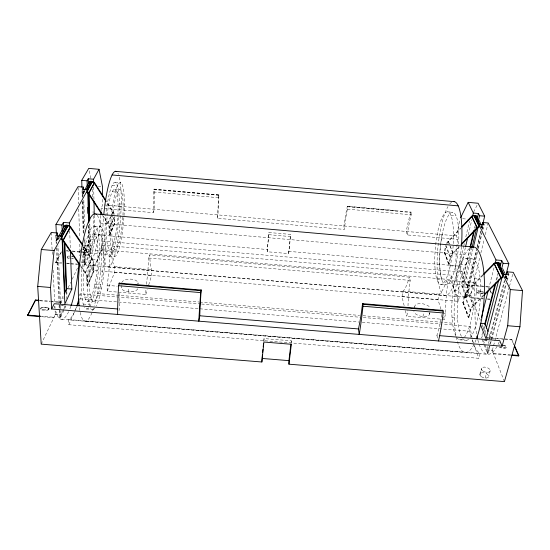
<?xml version="1.0" encoding="UTF-8"?>
<svg xmlns="http://www.w3.org/2000/svg" width="550" height="550" viewBox="0 0 550 550"><rect width="100%" height="100%" fill="white"/><g stroke="black" fill="none" stroke-linecap="round" stroke-linejoin="round"><path stroke-width="0.41" stroke-dasharray="2.75 2.06" d="M128.453 291.913L128.466 287.265M448.752 264.399L444.263 252.237L445.658 245.712L450.209 257.73L448.91 264.536L450.725 257.771A10.12 8.532 -18.6 0 1 453.118 253.413L459.635 246.586M81.077 249.012L111.348 251.604L110.041 254.726A53.907 10.134 -84.8 0 1 107.14 285.347L107.209 291.225L145.819 294.456L145.908 288.606M81.18 266.379L85.525 272.738A12.238 10.079 20.4 0 1 87.374 278.204L87.333 285.842L86.976 285.581L93.335 271.061L93.177 263.814A11.254 9.364 20.9 0 0 91.493 258.741L83.435 246.758M148.706 284.962L151.594 275.461L151.697 269.775A47.891 5.796 -85.3 0 1 149.744 254.891L409.296 277.118L410.183 280.383A53.075 11.426 -85.5 0 0 407.983 306.357M87.567 285.608L93.906 271.164L93.754 263.869A11.846 9.859 20.9 0 0 91.981 258.521L83.93 246.538M217.326 218.281L217.931 214.906A68.124 3.348 -85.1 0 0 218.907 195.291L218.907 194.906L218.563 197.711A47.754 2.324 -85.2 0 1 217.326 218.281L344.348 229.419A47.444 5.734 -84.9 0 1 347.387 209.137L347.421 206.284L347.263 206.69A67.671 8.257 -85 0 0 343.86 225.968L344.348 229.419M483.127 275.192L467.679 290.792A11.014 9.041 -17.2 0 0 465.025 295.412L463.004 302.582L464.468 295.364A11.591 9.515 -17.2 0 1 467.259 290.496L483.292 274.292M506.392 347.27L506.495 347.146M109.629 228.181L114.689 216.817L114.73 223.534L109.656 235.125L109.629 228.181A10.869 9.274 22.6 0 0 108.061 223.156L103.483 216.074M218.907 195.291L153.801 189.619L153.553 191.943A47.912 6.428 -85.3 0 1 153.216 212.664L103.716 208.319M138.009 284.089L138.05 282.782M121.66 287.705L121.756 285.532M263.911 341.337L264.041 338.573L291.314 340.808L291.335 342.891M267.176 251.749L268.923 232.512L290.531 234.396L290.551 236.569L288.654 253.598L267.176 251.749L268.923 232.512M67.183 257.407L67.155 256.939M263.787 341.055L264.041 338.573M429.784 312.757L429.653 314.036L429.962 312.304M288.654 253.598L290.531 234.396M48.909 308.639L48.861 309.059L48.895 308.296L48.936 309.127M291.019 343.289L291.314 340.808M414.528 307.842L414.741 306.57M404.154 305.656L401.954 296.656L403.033 291.122A47.314 9.082 -84.7 0 0 409.296 277.118M218.914 195.023L153.938 189.234L153.801 189.619M476.582 333.926A52.896 16.143 -85.6 0 1 477.194 286.11L475.826 282.81L446.607 280.308L447.762 283.594A52.972 14.08 -85.6 0 0 445.548 313.768L444.263 319.44L406.752 316.298L407.894 310.606M483.333 295.281L473.082 305.491A11.969 9.714 -16.7 0 0 470.181 310.454L468.641 317.831L470.759 310.502A11.371 9.233 -16.7 0 1 473.516 305.786L483.161 296.182M476.506 291.692L476.609 291.266M422.936 316.58L423.892 312.077M449.261 264.344L444.751 252.23L446.16 245.761L450.725 257.771M440.983 309.176L437.965 299.702L439.175 294.188A47.231 11.186 -84.6 0 0 446.607 280.308M475.826 282.81A47.169 12.836 -84.5 0 1 459.573 291.528A47.169 12.836 -84.5 0 1 457.827 239.367L456.376 235.854L459.876 220.144M458.294 301.324L450.457 279.613L451.461 275.179L101.812 245.149A48.029 9.467 -85.5 0 1 92.689 265.623L92.792 270.38L458.294 301.324L459.367 296.746A47.183 12.533 -84.6 0 1 451.461 275.179M470.353 248.05L461.752 284.749L462.708 287.251L467.603 287.671L459.147 266.09L463.739 246.056M463.932 245.224L464.317 243.554M465.85 236.878L469.487 221.018M459.848 271.487L464.276 271.865L469.267 284.405L464.723 284.013L459.848 271.487L465.438 247.28M468.332 234.754L471.797 219.732M469.851 248.009L461.271 284.707L466.132 297.495L466.634 297.536L477.654 251.584M474.533 227.989L474.925 226.325M474.953 228.422L475.337 226.765M462.708 287.251L471.907 248.16M464.723 284.013L473.138 248.401M466.62 285.168L466.723 284.742L488.606 286.612L489.926 289.63M466.634 297.536L465.637 294.924L476.362 249.982M477.152 246.654L480.927 230.849M481.724 227.514L482.116 225.851M467.603 287.671L476.933 248.6M477.132 247.768L481.099 231.144M481.896 227.817L482.494 225.321M466.132 297.495L477.063 251.831M477.861 248.511L481.635 232.739M478.376 248.559L481.958 233.613M482.859 229.859L484.062 224.847M480.494 320.547L470.614 295.343L479.875 257.084M480.886 252.924L484.11 239.621M485.313 234.63L488.132 222.984M466.723 284.742L467.706 287.244L462.811 286.825L465.74 294.491L470.717 294.91L471.639 297.956L483.292 298.946M483.333 293.205A2.062 0.942 13.6 0 1 481.855 293.556L478.892 293.301A2.062 0.949 13.5 0 1 476.499 292.105A2.062 0.949 13.5 0 1 478.053 291.252L478.156 290.826L481.106 291.074A2.062 0.942 13.6 0 1 483.333 292.002M471.047 336.641L469.081 331.21L470.264 326.446L442.881 324.156M478.892 293.301L479.002 292.875A2.062 0.942 13.5 0 1 476.609 291.679A2.062 0.942 13.5 0 1 478.156 290.826M483.285 292.504A2.062 0.942 13.6 0 0 481.002 291.5L481.106 291.074M481.855 293.556L481.965 293.123A2.062 0.942 13.6 0 0 483.326 292.882M488.606 286.612L488.496 287.038L447.762 283.594M488.606 289.08L494.299 266.619M407.282 234.939A47.293 9.68 -84.7 0 1 411.194 214.796L411.118 211.949L410.843 212.334A67.451 13.949 -84.9 0 0 406.257 231.447L407.282 234.939L457.827 239.367M490.229 370.631L488.696 376.303M482.611 332.441L481.332 337.418L481.869 337.459L482.728 334.146M483.422 329.292L484.316 325.813M496.038 280.239L497.743 273.611M484.007 329.182L484.646 326.686M496.808 279.503L497.888 275.316M484.997 333.094L486.076 328.934M74.415 312.091A53.982 11.962 -84.7 0 1 68.654 319.571L68.86 324.713L478.871 358.311L480.143 353.389A52.91 15.771 -85.6 0 1 474.107 345.097M489.17 338.532L504.481 280.369M505.354 277.042L505.787 275.385M479.93 374.034L481.422 368.376M479.957 375.018L481.449 369.353M484.062 344.596L487.403 353.375L487.96 353.416L486.716 350.144L488.235 344.376M488.455 343.551L489.541 339.433M489.754 338.607L504.962 280.913M505.835 277.613L506.268 275.962M487.403 353.375L489.596 345.084M489.809 344.272L506.014 283.064M487.96 353.416L506.399 283.889M507.272 280.576L508.812 274.78M504.426 381.618L492.271 350.604L509.252 287.176M509.472 286.351L513.219 272.346M485.231 378.029L486.75 372.343M486.956 340.897L483.058 340.574L483.182 340.113L486.832 349.683L492.394 350.144L493.556 353.877L511.143 355.321M499.235 347.146A2.331 1.169 15.9 0 0 501.366 347.916L501.497 347.456L504.804 347.731A2.331 1.162 16 0 0 506.467 346.631A2.331 1.162 16 0 0 503.731 345.173L501.263 344.967M503.731 345.173L503.607 345.634A2.331 1.162 16 0 1 506.337 347.091A2.331 1.162 16 0 1 504.673 348.191L501.366 347.916M504.673 348.191L504.804 347.731M513.673 344.506L511.796 339.481L487.417 337.452L488.029 339.013M93.906 271.164L87.546 285.718M218.873 194.92L154.028 189.111L154.131 189.544A68.351 9.268 -85.2 0 1 154.385 209.323L153.216 212.664M145.819 294.456L147.262 289.706M146.451 284.336A53.804 7.315 -84.9 0 0 148.727 258.032L149.744 254.891M118.972 310.647L119.508 309.127A53.831 8.119 -84.8 0 1 119.233 291.981M107.209 291.225L114.572 272.326L114.531 266.619A47.974 8.023 -85.4 0 1 111.348 251.604M444.744 252.244L444.269 252.264M109.698 234.994L114.737 223.486M109.168 234.953L114.221 223.444L114.173 216.769L109.099 228.14L109.175 234.967L109.656 235.125M68.86 324.713L76.663 306.989M79.599 300.327L80.252 298.843L80.101 293.879L200.743 303.951M92.792 270.38L101.881 249.748L101.812 245.149M87.374 278.204L93.754 263.869M86.976 285.56L86.776 278.156L93.177 263.814M86.776 278.156A11.626 9.57 20.4 0 0 85.016 272.958L91.493 258.741M109.099 228.14A10.326 8.814 22.6 0 0 107.601 223.362L111.368 215.098M111.705 214.349L112.736 212.094L106.397 202.159M85.525 272.738L91.981 258.521M108.061 223.156L111.815 214.899M112.152 214.149L113.176 211.894L106.384 201.245M56.396 247.885L59.648 318.202L60.232 318.251L66.578 304.576M83.861 247.129L84.356 265.093L84.879 265.134L90.496 253.021L89.781 222.131M63.552 309.286L61.078 314.6L55.282 314.126L53.818 317.721L40.253 316.607M63.903 308.529L65.319 305.491M59.648 318.202L61.098 315.088L57.97 245.836M84.356 265.093L85.511 262.611L84.844 237.738M83.6 247.197L83.813 254.911L88.887 255.344L89.994 252.972L89.306 223.802M94.765 240.048L90.186 239.656L84.501 251.494L89.217 251.9L94.765 240.048L94.27 215.208M60.342 303.545L61.043 302.067L50.861 301.221M80.719 251.742L84.934 252.099L83.799 254.464L88.88 254.897L85.498 262.164L81.07 261.786M41.202 344.135L55.302 314.607L55.007 308.619M60.761 303.181L63.346 297.763M68.152 287.705L70.737 282.288M72.215 279.194L77.756 267.589M83.813 254.911L93.555 234.513L93.129 214.032M63.126 296.051L59.558 303.497L60.232 318.251M80.465 250.257L79.544 252.12A53.996 12.368 -84.7 0 1 79.413 255.764M101.007 211.399A48.042 9.79 -85.5 0 0 101.152 208.099L102.774 204.792L102.685 198.777M114.709 223.582L114.221 223.479M473.612 212.025L477.352 204.71M61.614 263.161L55.756 262.666L55.736 262.212L61.779 250.91M55.756 262.666L61.792 251.35M59.867 237.091L59.036 238.583A3.156 2.626 23.8 0 0 56.079 241.031L58.176 237.284M84.377 190.561L82.39 194.109A2.798 2.406 26.5 0 1 84.645 191.861M56.843 240.268L58.389 237.511M83.084 193.407L84.597 190.699M58.788 237.339L56.691 241.079A2.523 2.104 23.8 0 1 59.056 239.126M82.981 195.862L82.933 194.157L84.92 190.609M56.265 240.013L58.472 236.081M82.576 193.174L84.597 189.571M93.878 271.226L93.335 271.074M446.545 243.347A10.354 8.807 -19.2 0 1 448.099 241.216L460.439 228.133M446.999 243.512A9.831 8.36 -19.2 0 1 448.477 241.484L460.817 228.408M450.209 257.73A10.649 8.986 -18.6 0 1 452.732 253.137L458.652 246.929M465.575 297.254L86.57 265.086M55.302 314.607L61.098 315.088M486.716 350.144L492.271 350.604M40.226 316.119L53.797 317.233M493.68 353.416L510.434 354.791M68.654 319.571L480.143 353.389M85.924 321.186L464.234 352.275M61.621 319.303L487.224 354.283M94.944 284.157L100.643 284.639M107.14 285.347L117.253 286.199M443.836 313.624L445.548 313.768M95.851 287.843L101.502 288.317M452.038 317.701L457.497 318.154M97.247 293.501L198.949 301.998M199.801 302.067L359.618 315.418M363.034 315.707L454.479 323.345M201.596 304.019L359.886 317.233M363.309 317.515L442.028 324.087M84.686 297.041L90.723 297.543M80.252 298.843L199.038 308.729M199.897 308.804L358.848 322.032M362.264 322.314L469.081 331.21M87.251 301.159L93.665 301.675M39.82 300.3L50.009 301.146M83.222 304.047L89.299 304.549M39.848 300.781L50.036 301.627M50.882 301.696L61.071 302.541L61.043 302.067M66.715 303.009L67.279 303.057M487.293 337.913L504.103 339.302M504.941 339.377L511.665 339.934M441.657 314.49A53.047 12.189 -85.5 0 1 436.872 335.431L438.57 335.576M62.068 305.222L63.697 305.36M485.519 340.312L487.08 340.436M59.654 305.504L65.34 305.972M86.171 308.901L92.957 309.457M459.463 339.797L466.352 340.374M43.718 307.134L47.156 307.416A2.386 1.217 -4.1 0 1 48.847 308.818A2.386 1.217 -4.1 0 1 45.939 309.843L42.481 309.554A2.386 1.217 -4.2 0 1 40.796 308.151A2.386 1.217 -4.2 0 1 43.718 307.134L43.746 307.615A2.386 1.217 -4.2 0 0 40.824 308.639A2.386 1.217 -4.2 0 0 42.508 310.042L45.966 310.324A2.386 1.217 -4.1 0 0 48.874 309.299A2.386 1.217 -4.1 0 0 47.183 307.897L43.746 307.615M109.711 249.205L114.971 249.652M101.881 249.748L450.457 279.613M112.702 251.817L117.838 252.258M436.947 279.586L441.925 280.012A36.458 9.013 -84.6 0 1 442.592 232.347M66.392 250.518L68.076 250.663M72.291 251.02L79.874 251.666M66.412 250.958L68.936 251.178M72.304 251.46L79.888 252.113M80.396 252.196L110.041 254.726M148.727 258.032L410.183 280.383M109.086 256.121L114.345 256.568M440.866 284.453L445.961 284.886M71.28 256.142L72.82 256.272L72.834 256.719L71.301 256.589M478.053 291.252L481.002 291.5M92.331 259.38L97.446 259.82M454.286 290.214L459.223 290.634M69.444 255.991A2.111 0.976 -1.9 0 0 67.176 256.871A2.111 0.976 -1.9 0 0 68.764 257.943L71.081 258.136M479.002 292.875L481.965 293.123M81.084 262.233L85.511 262.611M465.637 294.924L470.614 295.343M114.531 266.619L151.697 269.775M403.033 291.122L439.175 294.188M55.736 262.212L61.593 262.707M66.605 263.134L69.953 263.416M70.785 263.491L77.474 264.055M471.742 297.529L483.402 298.519M487.568 298.87L490.064 299.083M108.103 266.97L445.115 295.577M66.626 263.587L69.967 263.869M70.806 263.938L77.488 264.509M487.458 299.303L489.954 299.516M114.572 272.326L151.594 275.461M401.954 296.656L437.965 299.702M268.826 234.678L290.551 236.569M100.079 223.066L464.777 254.781M94.614 226.146L100.506 226.662M465.857 258.363L471.543 258.857M460.02 264.199L465.568 264.674M93.521 233.839L99.804 234.403M93.555 234.513L267.279 249.514M288.647 251.364L459.147 266.09M450.285 265.746L455.586 266.207M102.657 241.099L457.676 271.666M85.346 245.259L91.527 245.795M474.258 278.644L480.212 279.153M115.108 182.242L120.374 182.717M447.542 211.826L452.643 212.279M112.159 185.247L117.528 185.721M450.842 215.332L456.039 215.792M395.237 210.54L347.421 206.284M347.476 206.422L411.194 212.08M347.263 206.69L411.338 212.534M98.354 186.388L100.849 186.615M462.646 218.708L467.466 219.134M153.553 191.943L218.563 197.711M347.387 209.137L411.194 214.796M114.606 189.207L120.024 189.695A30.092 5.129 -85.4 0 1 120.608 235.654A30.092 5.129 -85.4 0 1 111.856 233.667A30.092 5.129 -85.4 0 1 120.024 189.695M112.207 191.744L117.556 192.218M119.309 203.919L124.355 204.366M104.466 204.937L456.376 235.854M118.058 206.704L123.145 207.151M101.152 208.099L102.857 208.244M80.671 266.606L85.016 272.958M102.568 215.572L107.601 223.362M481.099 225.651L482.955 229.467A2.736 2.324 -22.2 0 0 481.284 226.916M505.629 276.011L507.478 279.806A3.08 2.523 -20 0 0 505.209 276.966M481.078 225.837L482.137 228.016M505.505 276.024L506.584 278.238M480.583 225.603L481.69 227.893M505.409 276.719L506.887 279.757A2.468 2.014 -20 0 0 505.251 277.509M505.677 274.918L507.1 277.908M480.934 224.228L482.591 227.714M490.256 290.386L491.583 293.404M511.796 339.481L514.133 344.816M490.153 290.812L491.473 293.831M488.943 333.795L491.129 339.281M482.034 324.486L486.049 334.723M448.477 241.484L450.024 245.458M450.333 246.256L453.118 253.413M467.679 290.792L473.516 305.786M448.099 241.216L452.732 253.137M467.259 290.496L473.082 305.491M481.938 339.013L483.759 343.798M465.025 295.412L470.759 310.502M464.468 295.364L470.181 310.454M463.368 302.369L469.019 317.611M444.263 252.154L448.752 264.296M462.811 302.321L468.442 317.563M462.811 302.431L468.449 317.673M472.168 339.749L478.871 358.311M443.506 317.068L444.263 319.44M436.872 335.431L438.501 340.966M405.357 310.571L406.752 316.298M89.272 170.885L90.908 178.379M40.776 309.155L40.748 308.674M42.481 309.554L42.508 310.042M45.939 309.843L45.966 310.324M47.156 307.416L47.183 307.897M51.26 232.485L52.353 254.726M53.116 270.126L54.718 302.631M54.883 306.054L54.966 307.766M56.526 237.277L56.808 243.65M57.008 247.94L59.537 302.94M55.832 235.751L56.265 245.101M57.585 237.284L57.743 240.708M66.797 291.163L67.004 296.257M66.261 291.864L66.543 298.726M68.764 257.943L68.784 258.39A2.111 0.983 -1.9 0 1 67.189 257.317A2.111 0.983 -1.9 0 1 69.465 256.438M69.678 230.649L70.345 248.683M78.079 187.509L78.574 203.816M78.733 208.966L79.592 237.284M79.798 244.152L80.032 251.873M84.934 252.099L84.941 252.546M83.146 201.85L83.944 230.924M84.198 240.336L84.879 265.134M82.259 189.282L82.486 197.526M82.589 201.211L83.483 233.578M82.026 190.63L82.211 197.491M82.335 201.774L83.215 233.482M83.573 190.561L83.689 194.851M83.827 200.001L84.611 229.157M88.584 225.514L89.217 251.9M88.158 225.363L88.887 255.344M92.606 189.289L92.771 196.969M93.074 211.475L93.108 213.18M93.699 186.945L93.954 199.794M461.402 246.654A47.218 11.667 -84.6 0 1 447.549 294.8A47.218 11.667 -84.6 0 1 437.085 263.574A47.218 11.667 -84.6 0 1 447.975 206.58M449.797 203.94A47.218 11.667 -84.6 0 1 451.626 202.249M117.872 173.209A47.994 8.504 -85.4 0 1 118.387 174.322M119.295 177.251A47.994 8.504 -85.4 0 1 118.635 235.854A47.994 8.504 -85.4 0 1 106.542 265.932A47.994 8.504 -85.4 0 1 103.647 216.178M73.617 258.438A2.111 0.983 -1.8 0 1 71.864 258.651L71.851 258.204A2.111 0.983 -1.8 0 0 73.604 257.991M82.933 194.157A2.234 1.925 26.5 0 1 84.583 192.369M113.176 211.894A10.56 9.082 23.2 0 1 114.297 214.301M112.736 212.094A10.031 8.628 23.2 0 1 113.802 214.383M501.497 347.456A2.331 1.169 15.9 0 1 500.349 347.201M499.111 345.104A2.331 1.169 15.9 0 1 499.833 344.905M481.243 227.418A2.186 1.856 -22.2 0 1 482.481 228.992M89.726 305.944A41.628 7.975 -84.8 0 1 92.276 242.44A41.628 7.975 -84.8 0 1 104.899 242.708A41.628 7.975 -84.8 0 1 96.133 306.082M94.841 308.082A41.628 7.975 -84.8 0 1 90.654 307.993M83.676 305.442A41.642 8.284 -84.7 0 1 86.171 241.691A41.642 8.284 -84.7 0 1 99.254 242.667A41.642 8.284 -84.7 0 1 90.145 305.931M88.839 307.78A41.642 8.284 -84.7 0 1 84.645 307.498M455.984 336.27A40.892 11.034 -85.6 0 1 456.473 273.439A40.892 11.034 -85.6 0 1 473.873 274.986A40.892 11.034 -85.6 0 1 464.585 337.033M462.908 338.834A40.892 11.034 -85.6 0 1 457.167 338.106M461.409 336.38A40.886 11.323 -85.6 0 1 462.076 273.481A40.886 11.323 -85.6 0 1 479.834 275.722A40.886 11.323 -85.6 0 1 470.422 337.521M468.696 339.309A40.886 11.323 -85.6 0 1 462.983 338.772M476.025 339.838A52.951 14.678 -85.6 0 1 454.561 324.466A52.951 14.678 -85.6 0 1 469.019 248.792M97.274 215.359A53.934 10.746 -84.7 0 1 101.764 253.131A53.934 10.746 -84.7 0 1 94.339 305.635M93.541 308.241A53.934 10.746 -84.7 0 1 79.289 306.976M499.214 341.997A52.896 16.143 -85.6 0 1 479.359 344.864M478.589 342.595A52.896 16.143 -85.6 0 1 477.888 340.127M473.351 342.952A52.91 15.771 -85.6 0 1 472.45 339.79M472.044 338.085A52.91 15.771 -85.6 0 1 470.264 326.446M80.101 293.879A53.982 11.962 -84.7 0 1 79.716 295.536M76.45 306.989A53.982 11.962 -84.7 0 1 75.295 310.042M70.799 306.405A53.996 12.368 -84.7 0 1 69.898 308.791M68.661 311.637A53.996 12.368 -84.7 0 1 55.811 311.403M54.945 307.856A53.996 12.368 -84.7 0 1 54.691 306.536M100.767 215.566A48.042 9.79 -85.5 0 1 91.912 260.274A48.042 9.79 -85.5 0 1 81.771 254.148M429.598 312.957A8.078 4.029 12.3 0 1 422.792 316.566A8.078 4.029 12.3 0 1 413.861 311.486M121.736 282.638A8.223 4.118 -0.2 0 1 131.127 279.139A8.223 4.118 -0.2 0 1 137.981 283.855M137.816 288.778A8.195 4.139 -0.3 0 1 128.294 291.899A8.195 4.139 -0.3 0 1 121.743 287.265M414.865 307.312A8.099 4.001 12.2 0 1 420.784 303.6A8.099 4.001 12.2 0 1 430.286 307.849M121.179 239.601A37.049 6.318 -85.4 0 0 120.56 182.751A37.049 6.318 -85.4 0 0 110.454 236.589A37.049 6.318 -85.4 0 0 121.179 239.601M116.126 239.161A37.063 6.566 -85.4 0 0 115.301 182.284A37.063 6.566 -85.4 0 0 104.974 236.115A37.063 6.566 -85.4 0 0 116.126 239.161M449.893 267.438A36.472 8.772 -84.6 0 0 447.693 211.839A36.472 8.772 -84.6 0 0 434.851 265.134A36.472 8.772 -84.6 0 0 449.893 267.438M455.187 267.891A36.465 9.006 -84.6 0 0 452.801 212.293A36.465 9.006 -84.6 0 0 439.739 265.554A36.465 9.006 -84.6 0 0 455.187 267.891M115.521 235.221A30.099 5.328 -85.4 0 0 114.764 189.228A30.099 5.328 -85.4 0 0 106.425 233.2A30.099 5.328 -85.4 0 0 115.521 235.221M100.189 286.825A33.804 6.476 -84.8 0 0 99.88 234.424A33.804 6.476 -84.8 0 0 89.313 282.803A33.804 6.476 -84.8 0 0 100.189 286.825M94.483 286.344A33.818 6.724 -84.7 0 0 93.988 233.915A33.818 6.724 -84.7 0 0 83.167 282.288A33.818 6.724 -84.7 0 0 94.483 286.344M482.921 371.023A4.572 2.42 16.3 0 0 490.153 371.058A4.572 2.42 16.3 0 0 484.289 367.063A4.572 2.42 16.3 0 0 482.921 371.023M481.415 376.709A4.551 2.434 16.5 0 0 488.62 376.729A4.551 2.434 16.5 0 0 482.79 372.714A4.551 2.434 16.5 0 0 481.415 376.709"/><path stroke-width="0.82" d="M57.544 236.431L57.393 233.014L51.26 232.485L41.312 249.494L37.709 286.413L41.202 344.135L261.869 361.989L262.006 359.157M82.981 245.128L70.661 226.806A3.053 2.564 24.4 0 0 68.069 225.301L54.099 250.587L50.524 287.485L51.631 308.997L502.095 346.218L507.705 325.731L510.283 289.561L502.899 274.271L508.812 274.78L507.354 271.844L513.219 272.346L522.5 290.606L519.949 326.755L504.426 381.618L288.936 364.183L288.929 360.635L290.916 344.114M117.645 314.449A74.552 11.007 -84.8 0 1 118.614 285.697L119.323 282.92L119.515 283.484M200.709 292.593L201.121 289.809L201.114 291.184A53.632 2.929 -85 0 0 199.767 315.776L198.798 321.159A74.278 3.974 -85 0 1 200.709 292.593L118.614 285.697M362.973 306.226L362.78 303.401L362.409 304.748A53.24 7.219 -85.3 0 1 358.442 328.934L359.219 334.414A73.748 9.797 -85.4 0 0 362.973 306.226L443.149 312.964A73.487 16.534 -85.5 0 1 438.501 340.966M262.453 354.31L262.041 358.449L288.929 360.635M262.625 352.653L262.955 349.339M263.209 346.851L263.539 343.544M261.869 361.989L263.883 342.024L291.342 344.272L288.936 364.183M465.63 246.441L467.555 238.095M472.567 216.391L473.337 213.049L468.174 202.352L478.101 203.246L484.674 216.178L482.687 224.489M470.051 247.177L473.949 230.491M470.491 247.472L474.561 230.079M477.283 218.481L478.445 213.51L473.337 213.049M472.106 247.328L476.609 228.202M478.562 219.883L479.545 215.724L478.445 213.51M473.33 247.569L478.809 224.379L484.062 224.847L482.914 222.523L488.132 222.984L508.853 263.752L506.007 274.553M482.316 225.019L482.914 222.523M481.429 317.364L487.974 291.576M495.144 263.292L495.99 259.964L478.809 224.379M484.743 324.156L494.973 284.384M485.072 325.043L495.962 282.776M500.431 265.43L501.71 260.459L495.99 259.964M486.289 328.103L498.788 279.881M501.799 268.242L503.092 263.251L501.71 260.459M502.899 274.271L486.042 338.862L480.253 323.971M506.701 274.312L507.354 271.844M511.981 355.396L518.678 355.946L518.815 355.479L514.47 345.572M76.993 306.247L78.953 301.806M70.434 251.261L71.83 289.039L64.859 303.93L62.006 236.287L55.832 235.751L57.393 233.014M64.199 293.817L66.694 288.613L71.83 289.039M51.631 308.997L54.23 303.717L117.81 308.983M460.618 217.724L468.174 202.352M40.253 316.607L27.534 315.562L35.578 299.949L38.974 300.231M27.534 315.562L35.578 299.949M80.19 265.904L62.824 240.494L70.166 227.033A2.441 2.056 24.4 0 0 68.083 225.83L66.529 225.692A2.441 2.049 24.5 0 0 64.364 226.841M102.114 214.864L88.378 193.621L94.167 182.999A2.173 1.884 27.1 0 0 92.338 181.899L90.956 181.775A2.173 1.884 27.2 0 0 89.011 182.834M80.218 264.969L63.339 240.261L70.661 226.806M102.568 214.658L88.839 193.401L94.614 182.792A2.716 2.351 27.1 0 0 92.324 181.417L90.942 181.294A2.716 2.351 27.2 0 0 88.351 183.48L84.776 189.853M61.903 237.022L68.083 225.83M87.656 190.376L92.338 181.899M69.52 226.359L69.396 222.922L92.324 181.417M93.61 182.662L93.541 179.238L99.034 169.304L88.729 168.382L81.737 180.345L81.929 187.206M60.72 236.136L66.529 225.692M86.24 190.245L90.956 181.775M60.28 236.342L66.509 225.163L68.069 225.301M86.233 189.75L90.942 181.294M58.596 236.534L63.635 227.549L63.429 222.406L69.396 222.922M62.198 230.972L61.944 225.005L63.429 222.406M56.327 233.008L55.935 224.482L78.052 186.649L83.483 187.131L82.259 189.282L87.718 189.771L88.522 222.963M87.196 185.962L87.072 180.819L88.241 178.771L93.541 179.238M461.608 226.882L471.604 216.294A2.654 2.276 -22.8 0 1 474.045 215.359L475.379 215.476A2.654 2.269 -22.9 0 1 477.386 218.027M461.993 227.157L471.982 216.569A2.124 1.815 -22.8 0 1 473.935 215.82L475.269 215.944A2.124 1.815 -22.9 0 1 476.864 217.161M461.024 244.447L477.008 227.693A2.736 2.324 -22.2 0 1 479.105 226.731M461.409 244.722L477.4 227.975A2.186 1.856 -22.2 0 1 479.078 227.205M483.89 273.687L493.989 263.484A2.984 2.468 -20.5 0 1 496.746 262.467L498.238 262.597A2.984 2.468 -20.5 0 1 500.445 265.375M483.718 274.587L494.409 263.787A2.386 1.973 -20.5 0 1 496.616 262.976L498.107 263.106A2.386 1.973 -20.5 0 1 499.833 264.289M484.536 294.085L500.816 277.874A3.08 2.523 -19.9 0 1 503.195 276.829M483.766 295.584L501.249 278.183A2.468 2.021 -19.9 0 1 502.961 277.365M27.5 315.067L40.226 316.119M512.112 354.929L518.815 355.479M118.938 283.786L200.936 290.682M362.993 304.315L443.08 311.053A1.863 0.461 -85.8 0 1 443.149 312.964M480.776 323.256L484.887 323.599L488.008 331.444M37.709 286.413L50.524 287.485M507.705 325.731L519.949 326.755M35.606 300.431L39.002 300.712M199.767 315.776L358.442 328.934M439.422 335.644L499.785 340.649L502.095 346.218M41.312 249.494L54.099 250.587M510.283 289.561L522.5 290.606M119.171 283.174L201.053 290.063M362.89 303.683L442.867 310.413L443.08 311.053M95.721 214.012L472.478 246.929M55.935 224.482L61.944 225.005M503.092 263.251L508.853 263.752M81.737 180.345L87.072 180.819M479.545 215.724L484.674 216.178M115.294 171.318L454.582 201.685M112.069 174.948L458.219 205.865M70.166 227.033L82.961 246.056M94.614 182.792L105.93 200.537M94.167 182.999L105.944 201.451M479.078 220.426L480.934 224.228M502.624 268.627L504.962 273.426M477.757 218.79L478.5 220.316M475.379 215.476L479.793 224.579M498.238 262.597L504.109 274.697M475.269 215.944L479.683 225.053M498.107 263.106L503.607 274.457M474.045 215.359L478.796 225.218M496.746 262.467L502.941 275.323M473.935 215.82L478.686 225.692M496.616 262.976L502.803 275.839M471.982 216.569L477.4 227.975M494.409 263.787L501.249 278.183M471.604 216.294L477.008 227.693M493.989 263.484L500.816 277.874M514.339 346.032L518.678 355.946M99.034 169.304L102.513 186.759L102.651 196.206M62.556 239.491L64.804 293.191M64.852 243.038L66.729 289.341M64.233 242.124L66.227 291.005M83.483 187.131L83.552 189.702M88.241 178.771L88.344 183.033M88.571 192.919L89.244 221.416M87.718 207.377L87.862 213.373M89.121 193.82L89.739 220.419M93.988 201.506L94.249 214.356M453.42 201.561A47.218 11.667 -84.6 0 1 461.457 245.912M103.785 214.658A47.994 8.504 -85.4 0 1 116.751 171.724M63.635 227.356A3.053 2.564 24.5 0 1 66.509 225.163M61.373 238.858A3.156 2.626 23.7 0 1 63.339 240.261M61.249 239.374A2.523 2.104 23.7 0 1 62.824 240.494M86.907 192.067A2.798 2.406 26.4 0 1 88.839 193.401M87.003 192.589A2.234 1.925 26.4 0 1 88.378 193.621M79.117 305.546A53.934 10.746 -84.7 0 1 82.692 242.928A53.934 10.746 -84.7 0 1 96.58 214.576M471.206 247.301A52.951 14.678 -85.6 0 1 484.254 277.413A52.951 14.678 -85.6 0 1 476.541 338.498M442.358 310.468A1.863 0.454 -85.8 0 1 442.867 310.413M100.966 212.231A48.042 9.79 -85.5 0 1 100.822 214.727M78.953 263.161A53.996 12.368 -84.7 0 1 71.019 305.779M78.925 298.746A53.982 11.962 -84.7 0 1 77.007 305.332M477.565 338.827A52.896 16.143 -85.6 0 1 476.974 336.091"/></g></svg>
